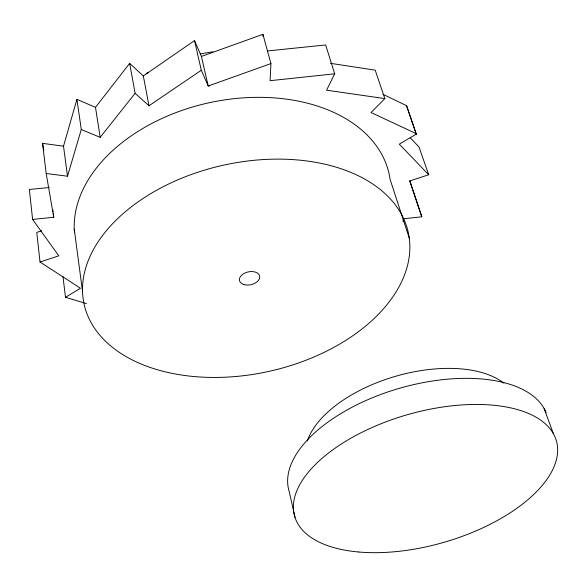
<?xml version="1.0" encoding="UTF-8"?>
<svg xmlns="http://www.w3.org/2000/svg" width="587" height="587" viewBox="0 0 587 587"><rect width="100%" height="100%" fill="white"/><g stroke="black" fill="none" stroke-linecap="round" stroke-linejoin="round"><path stroke-width="0.88" d="M262.844 36.137L262.917 34.325L201.407 56.44L208.209 85.996L270.93 63.587L262.917 34.325M270.93 63.587L270.086 80.69L334.685 73.801L325.66 44.964L267.628 50.93M403.034 221.453L403.394 218.775L421.796 216.794L409.865 180.899L428.73 174.75L419.015 147.051L410.306 137.82M63.513 146.2L42.557 143.353L46.182 173.503L67.498 176.203L63.513 146.2L76.912 99.342L95.498 107.348L100.179 137.343L81.285 129.5L76.912 99.342M67.498 176.203L81.285 129.5M406.556 105.667L416.286 134.107L406.556 105.667L382.907 94.287M334.685 73.801L326.577 90.193L384.852 98.601L375.196 70.176L330.356 63.301M95.498 107.348L129.639 63.345L143.331 75.95L148.995 105.785L201.29 70.242L194.532 40.591L143.331 75.95M100.179 137.343L135.113 93.311L129.639 63.345M384.852 98.601L371.035 112.528L416.726 133.851L399.307 144.153L428.73 174.75M62.948 276.396L65.509 297.308L80.47 288.261L40.026 261.993L36.761 232.408L41.802 230.75M40.026 261.993L58.825 255.822L32.608 219.421L29.35 189.469L49.22 187.524M32.608 219.421L53.747 217.263L53.307 213.646M209.031 85.929L209.508 86.047M65.509 297.308L86.421 303.574M135.113 93.311L148.995 105.785M201.29 70.242L208.209 85.996M194.532 40.591L201.407 56.44M544.134 408.581L553.343 433.573M421.796 216.794L409.66 180.752M409.286 238.19A166.011 105.579 -12.5 0 0 152.693 192.485A166.011 105.579 -12.5 0 0 176.577 374.213A166.011 105.579 -12.5 0 0 409.286 238.19L390.098 179.409A160.273 107.92 -12.2 0 0 220.976 100.48A160.273 107.92 -12.2 0 0 74.402 231.865M295.041 517.485L289.303 491.855A134.438 67.659 -16.2 0 1 394.919 389.665A134.438 67.659 -16.2 0 1 546.093 412.654M46.182 173.503L53.747 217.263M42.557 143.353L43.798 150.551M74.255 229.165L82.54 291.614M52.867 210.029L53.087 211.841M146.075 73.705A143.221 101.353 -11.9 0 1 148.548 72.384M200.284 54.011A143.221 101.353 -11.9 0 1 212.846 51.839M307.331 440.998A109.021 56.499 -16.2 0 1 394.831 376.502A109.021 56.499 -16.2 0 1 503.903 383.179M243.759 284.504A10.324 6.53 -12.5 0 0 259.711 277.541A10.324 6.53 -12.5 0 0 245.241 272.867A10.324 6.53 -12.5 0 0 243.759 284.504M358.657 552A136.191 66.375 -16.1 0 0 557.65 450.456A136.191 66.375 -16.1 0 0 360.271 433.147A136.191 66.375 -16.1 0 0 358.657 552"/></g></svg>
